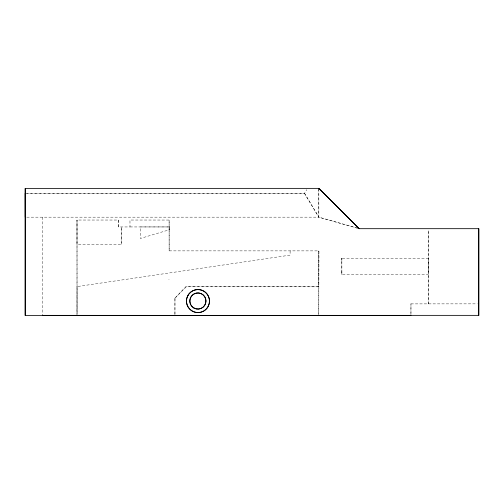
<?xml version="1.0" encoding="UTF-8"?>
<svg xmlns="http://www.w3.org/2000/svg" width="504" height="504" viewBox="0 0 504 504"><rect width="100%" height="100%" fill="white"/><g stroke="black" fill="none" stroke-linecap="round" stroke-linejoin="round"><path stroke-width="0.38" stroke-dasharray="2.52 1.89" d="M169.13 250.879L169.111 220.04L169.13 250.872L318.893 250.879L318.812 315.359L318.793 250.879M174.932 314.679L174.951 298.173L185.699 286.688L318.824 286.833L318.893 250.879M318.799 188.383L318.799 217.167L358.407 228.463L318.799 217.167L304.511 193.347L26.825 193.334M26.775 217.167L318.849 217.161L318.849 188.37M341.87 271.958L341.87 274.321L341.838 258.224L341.838 274.346L428.236 274.334L428.236 258.212L341.838 258.502M410.93 314.628L410.962 303.862L410.962 315.372M428.198 303.887L428.211 230.259L428.224 303.862M25.206 193.341L304.511 193.347L306.81 189.617M174.926 298.173L186.442 286.663L318.862 286.744M168.771 279.67L169.13 279.657M290.109 250.879L290.109 255.125L77.055 286.581L76.992 314.578L76.999 220.034L118.472 220.034L118.49 226.951L130.007 226.945L129.956 220.028L169.161 220.046M121.325 244.213L121.325 226.939L121.37 244.219L76.999 244.213L77.005 220.034L77.068 314.584M410.936 303.887L477.238 303.855M130.007 226.945L169.161 226.958L169.161 229.83L140.326 238.455L140.326 226.939L169.111 226.939L169.111 229.824M304.555 193.341L318.849 217.161M341.87 258.47L341.876 260.555M118.44 220.034L118.49 226.951M174.951 298.173L174.951 314.691M42.538 217.161L42.538 315.365"/><path stroke-width="0.76" d="M25.206 193.341L25.25 217.155M359.157 228.677L318.849 188.37L25.2 188.383L25.213 315.391L25.257 188.364M478.75 228.696L478.762 315.391L478.8 228.677L359.106 228.69L318.793 188.383M410.93 315.391L42.538 315.365M25.213 315.391L478.794 315.359M190.89 305.052A8.058 8.058 0 0 0 205.934 301.039L205.663 298.954A8.058 8.058 0 0 0 189.819 301.02L190.09 303.112A8.058 8.058 0 0 0 190.569 304.429M203.055 311.434A11.516 11.516 0 0 1 186.455 300.611A11.516 11.516 0 0 1 203.931 291.268A11.516 11.516 0 0 1 203.717 311.081M188.005 295.287L186.858 298.066A11.516 11.516 0 0 0 207.95 306.804L209.103 304.025A11.516 11.516 0 0 0 188.005 295.287M193.882 307.963A8.058 8.058 0 0 0 205.972 300.983A8.058 8.058 0 0 0 193.882 294.002A8.058 8.058 0 0 0 193.882 307.963"/></g></svg>
